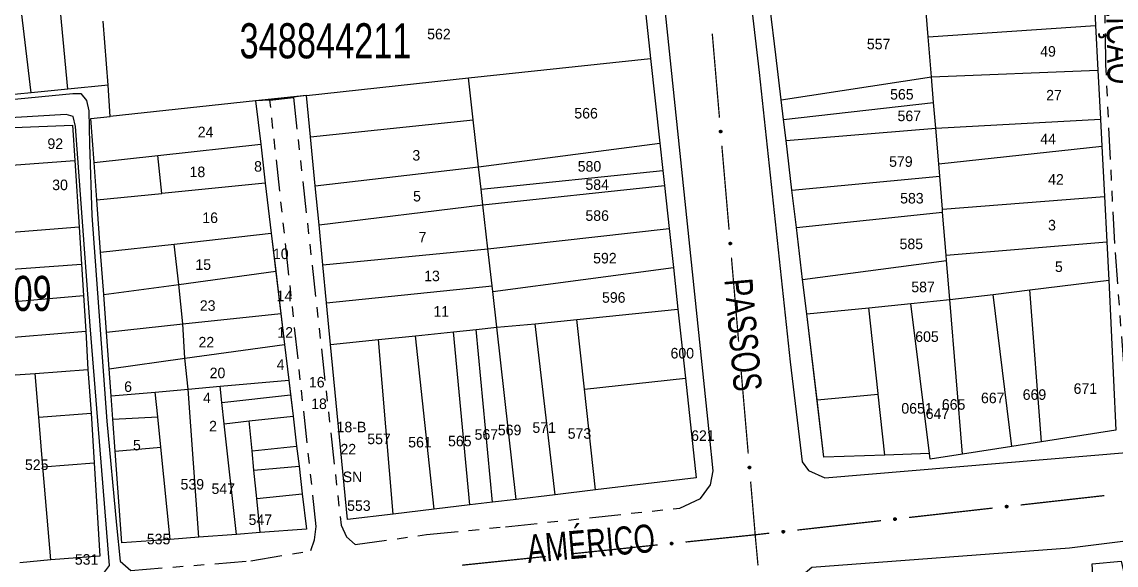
# Model space of a CAD drawing. Extents: x 203851 to 204958, y 4839055 to 4839989.
# Drawn here: x 204146.5 to 204302.3, y 4839296.7 to 4839374 of the extents above; entities that cross this region are included whole.
import ezdxf
from ezdxf.enums import TextEntityAlignment as Align

# ---------------------------------------------------------------- set-up
doc = ezdxf.new("R2010")
doc.units = 0
doc.header["$LTSCALE"] = 1.5
doc.header["$MEASUREMENT"] = 0
doc.linetypes.add('TRACO_25', pattern=[8, 3, -1, 1, -1, 1, -1])
for name, color, linetype in [('CD_MALHA_LOTES', 7, 'CONTINUOUS'), ('CD_TXT_QUADRA', 2, 'CONTINUOUS'), ('RU-QUADRA', 210, 'CONTINUOUS'), ('SV-EIXO-RUA-PAV', 20, 'CONTINUOUS'), ('SV-RUA-NAO-PAV', 7, 'CONTINUOUS'), ('SV-RUA-PAVIM', 7, 'CONTINUOUS'), ('SV-TXT-RUA-N-PAV', 7, 'CONTINUOUS'), ('Th_NmrPort', 1, 'CONTINUOUS')]:
    doc.layers.add(name, color=color, linetype=linetype)
doc.styles.add('ARIAL', font='ARIAL.SHX')

msp = doc.modelspace()

# ---------------------------------------------------------------- linework, layer by layer
at = {"layer": 'CD_MALHA_LOTES', "linetype": 'Continuous', "flags": 128}
for points in [[(204147.78, 4839363.93), (204143.06, 4839403.35)], [(204153.02, 4839364.45), (204149.33, 4839403.9)], [(204234.45, 4839383.05), (204235.99, 4839368.83)], [(204299.06, 4839380.16), (204299.35, 4839373.53)], [(204275.53, 4839371.88), (204275, 4839378.38)], [(204253.81, 4839369.34), (204253.02, 4839375.97)], [(204158.78, 4839365.02), (204158.03, 4839374.14)], [(204275.53, 4839371.88), (204299.35, 4839373.53)], [(204299.35, 4839373.53), (204299.68, 4839367.17)], [(204276, 4839366.18), (204275.53, 4839371.88)], [(204210.05, 4839366.04), (204235.99, 4839368.83)], [(204235.99, 4839368.83), (204237.31, 4839356.74)], [(204254.58, 4839362.92), (204253.81, 4839369.34)], [(204276, 4839366.18), (204299.68, 4839367.17)], [(204299.68, 4839367.17), (204300.04, 4839360.19)], [(204187.01, 4839363.56), (204210.05, 4839366.04)], [(204210.73, 4839360.06), (204210.05, 4839366.04)], [(204254.58, 4839362.92), (204276, 4839366.18)], [(204276.29, 4839362.56), (204276, 4839366.18)], [(204153.02, 4839364.45), (204147.78, 4839363.93)], [(204158.78, 4839365.02), (204153.02, 4839364.45)], [(204159.02, 4839360.55), (204158.78, 4839365.02)], [(204147.78, 4839363.93), (204141.93, 4839363.35)], [(204179.73, 4839362.78), (204159.02, 4839360.55)], [(204187.01, 4839363.56), (204179.73, 4839362.78)], [(204179.73, 4839362.78), (204180.47, 4839356.63)], [(204187.57, 4839357.67), (204187.01, 4839363.56)], [(204254.92, 4839360.12), (204254.58, 4839362.92)], [(204254.92, 4839360.12), (204276.29, 4839362.56)], [(204276.59, 4839358.89), (204276.29, 4839362.56)], [(204136.91, 4839358.67), (204153.69, 4839359.34)], [(204153.69, 4839359.34), (204154.01, 4839354.3)], [(204156.3, 4839360.27), (204159.02, 4839360.55)], [(204156.75, 4839354), (204156.3, 4839360.27)], [(204187.57, 4839357.67), (204210.73, 4839360.06)], [(204211.49, 4839353.41), (204210.73, 4839360.06)], [(204255.28, 4839357.14), (204254.92, 4839360.12)], [(204276.59, 4839358.89), (204300.04, 4839360.19)], [(204300.04, 4839360.19), (204300.23, 4839356.34)], [(204255.28, 4839357.14), (204276.59, 4839358.89)], [(204277.01, 4839353.83), (204276.59, 4839358.89)], [(204165.82, 4839355.01), (204180.47, 4839356.63)], [(204180.47, 4839356.63), (204181.13, 4839351.04)], [(204188.25, 4839350.67), (204187.57, 4839357.67)], [(204211.49, 4839353.41), (204237.31, 4839356.74)], [(204237.31, 4839356.74), (204237.73, 4839352.87)], [(204256.12, 4839350.09), (204255.28, 4839357.14)], [(204277.01, 4839353.83), (204300.23, 4839356.34)], [(204300.23, 4839356.34), (204300.6, 4839349.18)], [(204156.75, 4839354), (204165.82, 4839355.01)], [(204166.39, 4839349.6), (204165.82, 4839355.01)], [(204137.26, 4839353.08), (204154.01, 4839354.3)], [(204154.01, 4839354.3), (204154.63, 4839344.79)], [(204157.14, 4839348.7), (204156.75, 4839354)], [(204188.25, 4839350.67), (204211.49, 4839353.41)], [(204211.85, 4839350.21), (204211.49, 4839353.41)], [(204277.15, 4839352.07), (204277.01, 4839353.83)], [(204211.85, 4839350.21), (204237.73, 4839352.87)], [(204237.73, 4839352.87), (204237.96, 4839350.71)], [(204256.12, 4839350.09), (204277.15, 4839352.07)], [(204277.54, 4839347.36), (204277.15, 4839352.07)], [(204181.13, 4839351.04), (204166.39, 4839349.6)], [(204181.13, 4839351.04), (204181.98, 4839343.94)], [(204188.78, 4839345.14), (204188.25, 4839350.67)], [(204212.1, 4839347.98), (204211.85, 4839350.21)], [(204212.1, 4839347.98), (204237.96, 4839350.71)], [(204237.96, 4839350.71), (204238.62, 4839344.62)], [(204256.76, 4839344.76), (204256.12, 4839350.09)], [(204157.14, 4839348.7), (204166.39, 4839349.6)], [(204157.68, 4839341.24), (204157.14, 4839348.7)], [(204277.54, 4839347.36), (204300.6, 4839349.18)], [(204300.6, 4839349.18), (204300.94, 4839342.7)], [(204188.78, 4839345.14), (204212.1, 4839347.98)], [(204212.82, 4839341.7), (204212.1, 4839347.98)], [(204256.76, 4839344.76), (204277.57, 4839346.93)], [(204277.57, 4839346.93), (204277.54, 4839347.36)], [(204278.07, 4839340.83), (204277.57, 4839346.93)], [(204154.63, 4839344.79), (204137.87, 4839343.47)], [(204154.63, 4839344.79), (204154.96, 4839339.53)], [(204168.15, 4839342.4), (204181.98, 4839343.94)], [(204181.98, 4839343.94), (204182.62, 4839338.54)], [(204189.33, 4839339.46), (204188.78, 4839345.14)], [(204212.82, 4839341.7), (204238.62, 4839344.62)], [(204238.62, 4839344.62), (204239.23, 4839339.04)], [(204257.64, 4839337.36), (204256.76, 4839344.76)], [(204157.68, 4839341.24), (204168.15, 4839342.4)], [(204168.82, 4839336.66), (204168.15, 4839342.4)], [(204278.07, 4839340.83), (204300.94, 4839342.7)], [(204300.94, 4839342.7), (204301.22, 4839337.24)], [(204158.12, 4839335.21), (204157.68, 4839341.24)], [(204189.33, 4839339.46), (204212.82, 4839341.7)], [(204213.41, 4839336.45), (204212.82, 4839341.7)], [(204278.14, 4839340.05), (204278.07, 4839340.83)], [(204125.34, 4839337.39), (204154.96, 4839339.53)], [(204154.96, 4839339.53), (204155.25, 4839335.06)], [(204189.85, 4839334.01), (204189.33, 4839339.46)], [(204213.51, 4839335.63), (204239.23, 4839339.04)], [(204239.23, 4839339.04), (204239.87, 4839333.11)], [(204257.64, 4839337.36), (204278.14, 4839340.05)], [(204278.59, 4839334.48), (204278.14, 4839340.05)], [(204168.82, 4839336.66), (204182.62, 4839338.54)], [(204182.62, 4839338.54), (204183.34, 4839332.53)], [(204158.12, 4839335.21), (204168.82, 4839336.66)], [(204169.39, 4839331.04), (204168.82, 4839336.66)], [(204189.85, 4839334.01), (204213.41, 4839336.45)], [(204213.51, 4839335.63), (204213.41, 4839336.45)], [(204258.23, 4839332.44), (204257.64, 4839337.36)], [(204289.99, 4839335.87), (204301.22, 4839337.24)], [(204301.22, 4839337.24), (204302.24, 4839315.91)], [(204125.75, 4839332.53), (204155.25, 4839335.06)], [(204155.25, 4839335.06), (204155.58, 4839329.98)], [(204158.5, 4839329.87), (204158.12, 4839335.21)], [(204214.08, 4839330.58), (204213.51, 4839335.63)], [(204273.04, 4839333.92), (204278.59, 4839334.48)], [(204278.59, 4839334.48), (204284.76, 4839335.23)], [(204280.39, 4839312.48), (204278.59, 4839334.48)], [(204284.76, 4839335.23), (204289.99, 4839335.87)], [(204287.43, 4839313.59), (204284.76, 4839335.23)], [(204291.63, 4839314.25), (204289.99, 4839335.87)], [(204190.42, 4839328.12), (204189.85, 4839334.01)], [(204225.5, 4839331.66), (204239.87, 4839333.11)], [(204239.87, 4839333.11), (204240.94, 4839323.32)], [(204258.23, 4839332.44), (204267.06, 4839333.32)], [(204267.06, 4839333.32), (204273.04, 4839333.92)], [(204268.39, 4839321.14), (204267.06, 4839333.32)], [(204275.69, 4839312.56), (204273.04, 4839333.92)], [(204169.39, 4839331.04), (204183.34, 4839332.53)], [(204183.34, 4839332.53), (204183.86, 4839328.12)], [(204219.55, 4839331.06), (204225.5, 4839331.66)], [(204226.59, 4839321.74), (204225.5, 4839331.66)], [(204259.69, 4839320.21), (204258.23, 4839332.44)], [(204128.12, 4839327.73), (204155.58, 4839329.98)], [(204155.58, 4839329.98), (204155.87, 4839324.53)], [(204158.5, 4839329.87), (204169.39, 4839331.04)], [(204158.88, 4839324.63), (204158.5, 4839329.87)], [(204169.68, 4839326.14), (204169.39, 4839331.04)], [(204202.51, 4839329.34), (204207.94, 4839329.89)], [(204207.94, 4839329.89), (204211.16, 4839330.21)], [(204210.24, 4839305.26), (204207.94, 4839329.89)], [(204211.16, 4839330.21), (204214.08, 4839330.58)], [(204213.49, 4839305.65), (204211.16, 4839330.21)], [(204214.08, 4839330.58), (204219.55, 4839331.06)], [(204216.87, 4839306.05), (204214.08, 4839330.58)], [(204222.42, 4839306.71), (204219.55, 4839331.06)], [(204169.68, 4839326.14), (204183.86, 4839328.12)], [(204183.86, 4839328.12), (204184.47, 4839323.03)], [(204190.42, 4839328.12), (204197.26, 4839328.81)], [(204192.83, 4839303.19), (204190.42, 4839328.12)], [(204197.26, 4839328.81), (204202.51, 4839329.34)], [(204199.32, 4839303.96), (204197.26, 4839328.81)], [(204205.16, 4839304.66), (204202.51, 4839329.34)], [(204158.88, 4839324.63), (204169.68, 4839326.14)], [(204170.15, 4839321.75), (204169.68, 4839326.14)], [(204143.33, 4839323.63), (204148.34, 4839323.97)], [(204148.34, 4839323.97), (204155.87, 4839324.53)], [(204148.87, 4839317.74), (204148.34, 4839323.97)], [(204155.87, 4839324.53), (204156.33, 4839318.3)], [(204159.16, 4839320.77), (204158.88, 4839324.63)], [(204170.15, 4839321.75), (204174.7, 4839322.16)], [(204174.7, 4839322.16), (204184.47, 4839323.03)], [(204174.95, 4839319.86), (204174.7, 4839322.16)], [(204184.47, 4839323.03), (204184.72, 4839320.92)], [(204226.59, 4839321.74), (204240.94, 4839323.32)], [(204240.94, 4839323.32), (204242.48, 4839309.11)], [(204159.16, 4839320.77), (204165.46, 4839321.33)], [(204159.4, 4839317.47), (204159.16, 4839320.77)], [(204165.46, 4839321.33), (204170.15, 4839321.75)], [(204165.82, 4839317.82), (204165.46, 4839321.33)], [(204171.67, 4839300.67), (204170.15, 4839321.75)], [(204174.95, 4839319.86), (204184.72, 4839320.92)], [(204184.72, 4839320.92), (204185.08, 4839317.91)], [(204228.16, 4839307.4), (204226.59, 4839321.74)], [(204259.69, 4839320.21), (204268.4, 4839321.03)], [(204268.4, 4839321.03), (204268.39, 4839321.14)], [(204269.34, 4839312.35), (204268.4, 4839321.03)], [(204175.29, 4839316.81), (204174.95, 4839319.86)], [(204260.67, 4839312.07), (204259.69, 4839320.21)], [(204148.87, 4839317.74), (204156.33, 4839318.3)], [(204149.45, 4839310.7), (204148.87, 4839317.74)], [(204156.33, 4839318.3), (204156.78, 4839311.26)], [(204159.4, 4839317.47), (204165.82, 4839317.82)], [(204159.74, 4839312.91), (204159.4, 4839317.47)], [(204166.26, 4839313.46), (204165.82, 4839317.82)], [(204175.29, 4839316.81), (204178.81, 4839317.21)], [(204178.81, 4839317.21), (204185.08, 4839317.91)], [(204179.24, 4839312.97), (204178.81, 4839317.21)], [(204185.08, 4839317.91), (204185.59, 4839313.63)], [(204177.01, 4839301.06), (204175.29, 4839316.81)], [(204302.24, 4839315.91), (204291.63, 4839314.25)], [(204291.63, 4839314.25), (204287.43, 4839313.59)], [(204159.74, 4839312.91), (204166.26, 4839313.46)], [(204160.68, 4839299.85), (204159.74, 4839312.91)], [(204167.59, 4839300.36), (204166.26, 4839313.46)], [(204179.24, 4839312.97), (204185.59, 4839313.63)], [(204179.52, 4839310.2), (204179.24, 4839312.97)], [(204185.59, 4839313.63), (204185.93, 4839310.8)], [(204275.69, 4839312.56), (204269.34, 4839312.35)], [(204280.39, 4839312.48), (204275.78, 4839311.76), (204275.69, 4839312.56)], [(204287.43, 4839313.59), (204280.39, 4839312.48)], [(204149.45, 4839310.7), (204156.78, 4839311.26)], [(204156.78, 4839311.26), (204157.59, 4839297.95)], [(204269.34, 4839312.35), (204260.67, 4839312.07)], [(204150.57, 4839297.42), (204149.45, 4839310.7)], [(204179.52, 4839310.2), (204185.93, 4839310.8)], [(204179.93, 4839306.16), (204179.52, 4839310.2)], [(204185.93, 4839310.8), (204186.4, 4839306.86)], [(204242.48, 4839309.11), (204228.16, 4839307.4)], [(204179.93, 4839306.16), (204186.4, 4839306.86)], [(204186.4, 4839306.86), (204187, 4839301.81)], [(204222.42, 4839306.71), (204216.87, 4839306.05)], [(204228.16, 4839307.4), (204222.42, 4839306.71)], [(204180.42, 4839301.32), (204179.93, 4839306.16)], [(204210.24, 4839305.26), (204205.16, 4839304.66)], [(204213.49, 4839305.65), (204210.24, 4839305.26)], [(204216.87, 4839306.05), (204213.49, 4839305.65)], [(204199.32, 4839303.96), (204192.83, 4839303.19)], [(204205.16, 4839304.66), (204199.32, 4839303.96)], [(204187, 4839301.81), (204180.42, 4839301.32)], [(204167.59, 4839300.36), (204160.68, 4839299.85)], [(204171.67, 4839300.67), (204167.59, 4839300.36)], [(204177.01, 4839301.06), (204171.67, 4839300.67)], [(204180.42, 4839301.32), (204177.01, 4839301.06)], [(204150.57, 4839297.42), (204146.18, 4839297.04)], [(204157.59, 4839297.95), (204150.57, 4839297.42)], [(204298.87, 4839296.88), (204302.98, 4839297.27)], [(204299.06, 4839293.59), (204298.87, 4839296.88)]]:
    msp.add_lwpolyline(points, dxfattribs=at)
at = {"layer": 'RU-QUADRA', "linetype": 'Continuous', "flags": 128}
for points in [[(204234.45, 4839383.05), (204235.99, 4839368.83), (204237.31, 4839356.74), (204237.73, 4839352.87), (204237.96, 4839350.71), (204238.62, 4839344.62), (204239.23, 4839339.04), (204239.87, 4839333.11), (204240.94, 4839323.32), (204242.48, 4839309.11), (204228.16, 4839307.4), (204222.42, 4839306.71), (204216.87, 4839306.05), (204213.49, 4839305.65), (204210.24, 4839305.26), (204205.16, 4839304.66), (204199.32, 4839303.96), (204192.83, 4839303.19), (204190.42, 4839328.12), (204189.85, 4839334.01), (204189.33, 4839339.46), (204188.78, 4839345.14), (204188.25, 4839350.67), (204187.57, 4839357.67), (204187.01, 4839363.56), (204181.78, 4839362.89), (204179.73, 4839362.78), (204180.47, 4839356.63), (204181.13, 4839351.04), (204181.98, 4839343.94), (204183.86, 4839328.12), (204184.47, 4839323.03), (204185.08, 4839317.91), (204185.59, 4839313.63), (204185.93, 4839310.8), (204186.4, 4839306.86), (204187, 4839301.81), (204180.42, 4839301.32), (204177.01, 4839301.06), (204171.67, 4839300.67), (204167.59, 4839300.36), (204160.68, 4839299.85), (204159.74, 4839312.91), (204159.4, 4839317.47), (204159.16, 4839320.77), (204158.88, 4839324.63), (204158.5, 4839329.87), (204158.12, 4839335.21), (204157.68, 4839341.24), (204157.14, 4839348.7), (204156.75, 4839354), (204156.3, 4839360.27), (204159.02, 4839360.55), (204158.78, 4839365.02), (204153.02, 4839364.45), (204147.78, 4839363.93), (204141.93, 4839363.35)], [(204299.06, 4839380.16), (204299.35, 4839373.53), (204299.68, 4839367.17), (204300.04, 4839360.19), (204300.23, 4839356.34), (204300.6, 4839349.18), (204300.94, 4839342.7), (204301.22, 4839337.24), (204302.24, 4839315.91), (204291.63, 4839314.25), (204287.43, 4839313.59), (204280.39, 4839312.48), (204275.78, 4839311.76), (204275.69, 4839312.56), (204269.34, 4839312.35), (204260.67, 4839312.07), (204258.23, 4839332.44), (204257.64, 4839337.36), (204256.76, 4839344.76), (204256.12, 4839350.09), (204255.28, 4839357.14), (204254.92, 4839360.12), (204254.58, 4839362.92), (204253.81, 4839369.34), (204253.02, 4839375.97)], [(204136.91, 4839358.67), (204153.69, 4839359.34), (204154.01, 4839354.3), (204154.63, 4839344.79), (204154.96, 4839339.53), (204155.25, 4839335.06), (204155.58, 4839329.98), (204155.87, 4839324.53), (204156.33, 4839318.3), (204156.78, 4839311.26), (204157.59, 4839297.95), (204150.57, 4839297.42), (204146.18, 4839297.04)], [(204299.06, 4839293.59), (204298.87, 4839296.88), (204302.98, 4839297.27), (204303.87, 4839293.35)]]:
    msp.add_lwpolyline(points, dxfattribs=at)
at = {"layer": 'SV-EIXO-RUA-PAV', "const_width": 0.18}
for points in [[(204244.77, 4839372.36), (204245.79, 4839360.4)], [(204246.13, 4839356.42), (204247.16, 4839344.46)], [(204247.5, 4839340.48), (204248.52, 4839328.52)], [(204248.86, 4839324.53), (204249.89, 4839312.58)], [(204250.23, 4839308.59), (204250.83, 4839301.62)], [(204288.67, 4839305.25), (204300.6, 4839306.59)], [(204272.77, 4839303.47), (204284.7, 4839304.81)], [(204250.83, 4839301.62), (204250.88, 4839301.01)], [(204256.87, 4839301.68), (204268.8, 4839303.02)], [(204240.96, 4839299.98), (204249.92, 4839300.91)], [(204249.92, 4839300.91), (204250.88, 4839301.01)], [(204250.88, 4839301.01), (204252.9, 4839301.24)], [(204250.88, 4839301.01), (204251.28, 4839296.64)], [(204225.05, 4839298.33), (204236.99, 4839299.57)], [(204209.14, 4839296.68), (204221.07, 4839297.92)]]:
    msp.add_lwpolyline(points, dxfattribs=at)
at = {"layer": 'SV-EIXO-RUA-PAV'}
for points in [[(204246.06, 4839358.56), (204246.1, 4839358.53), (204246.12, 4839358.5), (204246.14, 4839358.46), (204246.14, 4839358.43), (204246.14, 4839358.39), (204246.13, 4839358.36), (204246.12, 4839358.32), (204246.09, 4839358.28), (204246.05, 4839358.26), (204246.02, 4839358.24), (204245.98, 4839358.24), (204245.95, 4839358.24), (204245.91, 4839358.25), (204245.87, 4839358.26), (204245.83, 4839358.3), (204245.81, 4839358.33), (204245.8, 4839358.36), (204245.79, 4839358.4), (204245.79, 4839358.44), (204245.8, 4839358.47), (204245.82, 4839358.51), (204245.85, 4839358.54), (204245.88, 4839358.57), (204245.92, 4839358.58), (204245.95, 4839358.59), (204245.99, 4839358.59), (204246.02, 4839358.58), (204246.06, 4839358.56)], [(204247.43, 4839342.62), (204247.46, 4839342.59), (204247.49, 4839342.56), (204247.5, 4839342.52), (204247.51, 4839342.49), (204247.51, 4839342.45), (204247.5, 4839342.42), (204247.48, 4839342.38), (204247.45, 4839342.34), (204247.41, 4839342.32), (204247.38, 4839342.3), (204247.35, 4839342.29), (204247.31, 4839342.3), (204247.28, 4839342.3), (204247.24, 4839342.32), (204247.2, 4839342.35), (204247.17, 4839342.39), (204247.16, 4839342.42), (204247.16, 4839342.46), (204247.16, 4839342.49), (204247.16, 4839342.53), (204247.18, 4839342.57), (204247.21, 4839342.6), (204247.25, 4839342.63), (204247.28, 4839342.64), (204247.32, 4839342.65), (204247.35, 4839342.65), (204247.39, 4839342.64), (204247.43, 4839342.62)], [(204248.79, 4839326.68), (204248.83, 4839326.65), (204248.86, 4839326.61), (204248.87, 4839326.58), (204248.87, 4839326.55), (204248.87, 4839326.51), (204248.87, 4839326.47), (204248.85, 4839326.44), (204248.82, 4839326.4), (204248.78, 4839326.37), (204248.75, 4839326.36), (204248.71, 4839326.35), (204248.68, 4839326.35), (204248.64, 4839326.36), (204248.6, 4839326.38), (204248.57, 4839326.41), (204248.54, 4839326.45), (204248.53, 4839326.48), (204248.52, 4839326.52), (204248.52, 4839326.55), (204248.53, 4839326.59), (204248.55, 4839326.62), (204248.58, 4839326.66), (204248.61, 4839326.69), (204248.65, 4839326.7), (204248.68, 4839326.71), (204248.72, 4839326.71), (204248.75, 4839326.7), (204248.79, 4839326.68)], [(204250.16, 4839310.74), (204250.19, 4839310.71), (204250.22, 4839310.67), (204250.23, 4839310.64), (204250.24, 4839310.6), (204250.24, 4839310.57), (204250.23, 4839310.53), (204250.21, 4839310.5), (204250.18, 4839310.46), (204250.15, 4839310.43), (204250.11, 4839310.42), (204250.08, 4839310.41), (204250.04, 4839310.41), (204250.01, 4839310.42), (204249.97, 4839310.44), (204249.93, 4839310.47), (204249.91, 4839310.5), (204249.89, 4839310.54), (204249.89, 4839310.57), (204249.89, 4839310.61), (204249.9, 4839310.65), (204249.91, 4839310.68), (204249.95, 4839310.72), (204249.98, 4839310.75), (204250.01, 4839310.76), (204250.05, 4839310.76), (204250.08, 4839310.76), (204250.12, 4839310.76), (204250.16, 4839310.74)], [(204286.53, 4839305.12), (204286.56, 4839305.16), (204286.59, 4839305.19), (204286.63, 4839305.2), (204286.66, 4839305.21), (204286.7, 4839305.21), (204286.73, 4839305.2), (204286.77, 4839305.19), (204286.81, 4839305.16), (204286.84, 4839305.12), (204286.85, 4839305.09), (204286.86, 4839305.05), (204286.86, 4839305.02), (204286.85, 4839304.98), (204286.84, 4839304.94), (204286.8, 4839304.91), (204286.77, 4839304.88), (204286.74, 4839304.87), (204286.7, 4839304.86), (204286.67, 4839304.86), (204286.63, 4839304.87), (204286.59, 4839304.88), (204286.55, 4839304.91), (204286.53, 4839304.95), (204286.51, 4839304.98), (204286.51, 4839305.01), (204286.51, 4839305.05), (204286.51, 4839305.09), (204286.53, 4839305.12)], [(204270.63, 4839303.34), (204270.66, 4839303.38), (204270.69, 4839303.4), (204270.73, 4839303.42), (204270.76, 4839303.42), (204270.8, 4839303.43), (204270.83, 4839303.42), (204270.87, 4839303.4), (204270.91, 4839303.37), (204270.94, 4839303.34), (204270.95, 4839303.3), (204270.96, 4839303.27), (204270.96, 4839303.23), (204270.95, 4839303.2), (204270.94, 4839303.16), (204270.9, 4839303.12), (204270.87, 4839303.09), (204270.84, 4839303.08), (204270.8, 4839303.07), (204270.77, 4839303.07), (204270.73, 4839303.08), (204270.69, 4839303.1), (204270.65, 4839303.13), (204270.63, 4839303.16), (204270.61, 4839303.19), (204270.61, 4839303.23), (204270.61, 4839303.26), (204270.61, 4839303.3), (204270.63, 4839303.34)], [(204254.73, 4839301.55), (204254.76, 4839301.59), (204254.79, 4839301.62), (204254.83, 4839301.63), (204254.86, 4839301.64), (204254.9, 4839301.64), (204254.93, 4839301.63), (204254.97, 4839301.62), (204255.01, 4839301.59), (204255.04, 4839301.55), (204255.05, 4839301.52), (204255.06, 4839301.48), (204255.06, 4839301.45), (204255.05, 4839301.41), (204255.04, 4839301.37), (204255, 4839301.33), (204254.97, 4839301.31), (204254.94, 4839301.29), (204254.9, 4839301.29), (204254.87, 4839301.29), (204254.83, 4839301.29), (204254.79, 4839301.31), (204254.75, 4839301.34), (204254.73, 4839301.37), (204254.71, 4839301.41), (204254.71, 4839301.44), (204254.71, 4839301.48), (204254.71, 4839301.51), (204254.73, 4839301.55)], [(204238.82, 4839299.87), (204238.85, 4839299.91), (204238.89, 4839299.93), (204238.92, 4839299.95), (204238.95, 4839299.95), (204238.99, 4839299.95), (204239.02, 4839299.95), (204239.06, 4839299.93), (204239.1, 4839299.9), (204239.13, 4839299.86), (204239.14, 4839299.83), (204239.15, 4839299.8), (204239.15, 4839299.76), (204239.14, 4839299.72), (204239.12, 4839299.69), (204239.09, 4839299.65), (204239.06, 4839299.62), (204239.02, 4839299.61), (204238.99, 4839299.6), (204238.95, 4839299.6), (204238.92, 4839299.61), (204238.88, 4839299.63), (204238.84, 4839299.66), (204238.82, 4839299.69), (204238.8, 4839299.72), (204238.8, 4839299.76), (204238.8, 4839299.8), (204238.8, 4839299.83), (204238.82, 4839299.87)], [(204222.91, 4839298.22), (204222.94, 4839298.26), (204222.97, 4839298.28), (204223.01, 4839298.3), (204223.04, 4839298.3), (204223.07, 4839298.3), (204223.11, 4839298.3), (204223.15, 4839298.28), (204223.19, 4839298.25), (204223.21, 4839298.21), (204223.23, 4839298.18), (204223.23, 4839298.14), (204223.23, 4839298.11), (204223.23, 4839298.07), (204223.21, 4839298.04), (204223.18, 4839298), (204223.14, 4839297.97), (204223.11, 4839297.96), (204223.07, 4839297.95), (204223.04, 4839297.95), (204223, 4839297.96), (204222.97, 4839297.98), (204222.93, 4839298.01), (204222.9, 4839298.04), (204222.89, 4839298.07), (204222.88, 4839298.11), (204222.88, 4839298.14), (204222.89, 4839298.18), (204222.91, 4839298.22)]]:
    msp.add_lwpolyline(points, close=True, dxfattribs=at)
for points in [[(204245.79, 4839358.44), (204245.81, 4839358.33)], [(204245.8, 4839358.47), (204245.83, 4839358.3)], [(204245.8, 4839358.45), (204245.82, 4839358.32)], [(204245.81, 4839358.48), (204245.85, 4839358.29)], [(204245.82, 4839358.51), (204245.87, 4839358.26)], [(204245.83, 4839358.52), (204245.89, 4839358.26)], [(204245.85, 4839358.54), (204245.91, 4839358.25)], [(204245.86, 4839358.56), (204245.93, 4839358.25)], [(204245.88, 4839358.57), (204245.95, 4839358.24)], [(204245.9, 4839358.57), (204245.96, 4839358.24)], [(204245.92, 4839358.58), (204245.98, 4839358.24)], [(204245.93, 4839358.58), (204246, 4839358.24)], [(204245.95, 4839358.59), (204246.02, 4839358.24)], [(204245.97, 4839358.59), (204246.03, 4839358.26)], [(204245.99, 4839358.59), (204246.05, 4839358.26)], [(204246, 4839358.58), (204246.07, 4839358.27)], [(204246.02, 4839358.58), (204246.09, 4839358.28)], [(204246.04, 4839358.57), (204246.1, 4839358.3)], [(204246.06, 4839358.56), (204246.12, 4839358.32)], [(204246.08, 4839358.55), (204246.12, 4839358.35)], [(204246.1, 4839358.53), (204246.13, 4839358.36)], [(204246.11, 4839358.51), (204246.14, 4839358.38)], [(204246.12, 4839358.5), (204246.14, 4839358.39)], [(204247.16, 4839342.53), (204247.2, 4839342.35)], [(204247.16, 4839342.51), (204247.19, 4839342.38)], [(204247.16, 4839342.49), (204247.17, 4839342.39)], [(204247.18, 4839342.57), (204247.24, 4839342.32)], [(204247.18, 4839342.54), (204247.22, 4839342.35)], [(204247.2, 4839342.58), (204247.26, 4839342.32)], [(204247.21, 4839342.6), (204247.28, 4839342.3)], [(204247.23, 4839342.61), (204247.29, 4839342.3)], [(204247.25, 4839342.63), (204247.31, 4839342.3)], [(204247.26, 4839342.63), (204247.33, 4839342.3)], [(204247.28, 4839342.64), (204247.35, 4839342.29)], [(204247.3, 4839342.64), (204247.36, 4839342.3)], [(204247.32, 4839342.65), (204247.38, 4839342.3)], [(204247.34, 4839342.64), (204247.4, 4839342.31)], [(204247.35, 4839342.65), (204247.41, 4839342.32)], [(204247.37, 4839342.64), (204247.43, 4839342.33)], [(204247.39, 4839342.64), (204247.45, 4839342.34)], [(204247.41, 4839342.63), (204247.46, 4839342.36)], [(204247.43, 4839342.62), (204247.48, 4839342.38)], [(204247.45, 4839342.6), (204247.49, 4839342.4)], [(204247.46, 4839342.59), (204247.5, 4839342.42)], [(204247.48, 4839342.57), (204247.5, 4839342.44)], [(204247.49, 4839342.56), (204247.51, 4839342.45)], [(204248.52, 4839326.55), (204248.54, 4839326.45)], [(204248.53, 4839326.59), (204248.57, 4839326.41)], [(204248.53, 4839326.57), (204248.55, 4839326.44)], [(204248.54, 4839326.6), (204248.58, 4839326.4)], [(204248.55, 4839326.62), (204248.6, 4839326.38)], [(204248.57, 4839326.64), (204248.62, 4839326.37)], [(204248.58, 4839326.66), (204248.64, 4839326.36)], [(204248.6, 4839326.67), (204248.66, 4839326.36)], [(204248.61, 4839326.69), (204248.68, 4839326.35)], [(204248.63, 4839326.69), (204248.69, 4839326.36)], [(204248.65, 4839326.7), (204248.71, 4839326.35)], [(204248.66, 4839326.7), (204248.73, 4839326.36)], [(204248.68, 4839326.71), (204248.75, 4839326.36)], [(204248.7, 4839326.7), (204248.77, 4839326.37)], [(204248.72, 4839326.71), (204248.78, 4839326.37)], [(204248.74, 4839326.7), (204248.8, 4839326.39)], [(204248.75, 4839326.7), (204248.82, 4839326.4)], [(204248.77, 4839326.69), (204248.83, 4839326.42)], [(204248.79, 4839326.68), (204248.85, 4839326.44)], [(204248.81, 4839326.66), (204248.86, 4839326.46)], [(204248.83, 4839326.65), (204248.87, 4839326.47)], [(204248.84, 4839326.63), (204248.87, 4839326.5)], [(204248.86, 4839326.61), (204248.87, 4839326.51)], [(204249.89, 4839310.62), (204249.92, 4839310.49)], [(204249.89, 4839310.61), (204249.91, 4839310.5)], [(204249.9, 4839310.65), (204249.93, 4839310.47)], [(204249.91, 4839310.68), (204249.97, 4839310.44)], [(204249.91, 4839310.66), (204249.95, 4839310.46)], [(204249.93, 4839310.7), (204249.99, 4839310.43)], [(204249.95, 4839310.72), (204250.01, 4839310.42)], [(204249.96, 4839310.73), (204250.02, 4839310.42)], [(204249.98, 4839310.75), (204250.04, 4839310.41)], [(204250, 4839310.75), (204250.06, 4839310.41)], [(204250.01, 4839310.76), (204250.08, 4839310.41)], [(204250.03, 4839310.76), (204250.09, 4839310.42)], [(204250.05, 4839310.76), (204250.11, 4839310.42)], [(204250.07, 4839310.76), (204250.13, 4839310.43)], [(204250.08, 4839310.76), (204250.15, 4839310.43)], [(204250.1, 4839310.76), (204250.16, 4839310.45)], [(204250.12, 4839310.76), (204250.18, 4839310.46)], [(204250.14, 4839310.75), (204250.2, 4839310.48)], [(204250.16, 4839310.74), (204250.21, 4839310.5)], [(204250.18, 4839310.72), (204250.22, 4839310.52)], [(204250.19, 4839310.71), (204250.23, 4839310.53)], [(204250.21, 4839310.69), (204250.23, 4839310.56)], [(204250.22, 4839310.67), (204250.24, 4839310.57)], [(204286.51, 4839305.09), (204286.81, 4839305.16)], [(204286.51, 4839305.07), (204286.82, 4839305.14)], [(204286.51, 4839305.05), (204286.84, 4839305.12)], [(204286.51, 4839305.03), (204286.84, 4839305.11)], [(204286.51, 4839305.01), (204286.85, 4839305.09)], [(204286.51, 4839305), (204286.85, 4839305.07)], [(204286.51, 4839304.98), (204286.86, 4839305.05)], [(204286.52, 4839305.1), (204286.79, 4839305.17)], [(204286.52, 4839304.96), (204286.86, 4839305.04)], [(204286.53, 4839305.12), (204286.77, 4839305.19)], [(204286.53, 4839304.95), (204286.86, 4839305.02)], [(204286.54, 4839304.93), (204286.85, 4839305)], [(204286.55, 4839305.14), (204286.75, 4839305.19)], [(204286.55, 4839304.91), (204286.85, 4839304.98)], [(204286.56, 4839305.16), (204286.73, 4839305.2)], [(204286.58, 4839305.18), (204286.71, 4839305.21)], [(204286.58, 4839304.9), (204286.84, 4839304.96)], [(204286.59, 4839305.19), (204286.7, 4839305.21)], [(204286.59, 4839304.88), (204286.84, 4839304.94)], [(204286.62, 4839304.88), (204286.81, 4839304.92)], [(204286.63, 4839304.87), (204286.8, 4839304.91)], [(204286.65, 4839304.86), (204286.78, 4839304.89)], [(204286.67, 4839304.86), (204286.77, 4839304.88)], [(204270.61, 4839303.3), (204270.91, 4839303.37)], [(204270.61, 4839303.28), (204270.92, 4839303.35)], [(204270.61, 4839303.26), (204270.94, 4839303.34)], [(204270.61, 4839303.25), (204270.94, 4839303.32)], [(204270.61, 4839303.23), (204270.95, 4839303.3)], [(204270.61, 4839303.21), (204270.95, 4839303.28)], [(204270.61, 4839303.19), (204270.96, 4839303.27)], [(204270.62, 4839303.32), (204270.89, 4839303.38)], [(204270.62, 4839303.18), (204270.96, 4839303.25)], [(204270.63, 4839303.34), (204270.87, 4839303.4)], [(204270.63, 4839303.16), (204270.96, 4839303.23)], [(204270.64, 4839303.14), (204270.95, 4839303.21)], [(204270.65, 4839303.36), (204270.85, 4839303.41)], [(204270.65, 4839303.13), (204270.95, 4839303.2)], [(204270.66, 4839303.38), (204270.83, 4839303.42)], [(204270.68, 4839303.39), (204270.81, 4839303.42)], [(204270.69, 4839303.4), (204270.8, 4839303.43)], [(204254.75, 4839301.57), (204254.95, 4839301.62)], [(204254.76, 4839301.59), (204254.93, 4839301.63)], [(204254.78, 4839301.61), (204254.91, 4839301.63)], [(204254.79, 4839301.62), (204254.9, 4839301.64)], [(204270.68, 4839303.11), (204270.94, 4839303.18)], [(204270.69, 4839303.1), (204270.94, 4839303.16)], [(204270.72, 4839303.09), (204270.91, 4839303.14)], [(204270.73, 4839303.08), (204270.9, 4839303.12)], [(204270.75, 4839303.08), (204270.88, 4839303.11)], [(204270.77, 4839303.07), (204270.87, 4839303.09)], [(204254.71, 4839301.51), (204255.01, 4839301.59)], [(204254.71, 4839301.5), (204255.02, 4839301.57)], [(204254.71, 4839301.48), (204255.04, 4839301.55)], [(204254.71, 4839301.46), (204255.04, 4839301.53)], [(204254.71, 4839301.44), (204255.05, 4839301.52)], [(204254.71, 4839301.43), (204255.05, 4839301.5)], [(204254.71, 4839301.41), (204255.06, 4839301.48)], [(204254.72, 4839301.53), (204254.99, 4839301.6)], [(204254.72, 4839301.39), (204255.06, 4839301.46)], [(204254.73, 4839301.55), (204254.97, 4839301.62)], [(204254.73, 4839301.37), (204255.06, 4839301.45)], [(204254.74, 4839301.36), (204255.05, 4839301.43)], [(204254.75, 4839301.34), (204255.05, 4839301.41)], [(204254.78, 4839301.33), (204255.04, 4839301.39)], [(204254.79, 4839301.31), (204255.04, 4839301.37)], [(204254.82, 4839301.31), (204255.01, 4839301.35)], [(204254.83, 4839301.29), (204255, 4839301.33)], [(204254.85, 4839301.29), (204254.98, 4839301.32)], [(204254.87, 4839301.29), (204254.97, 4839301.31)], [(204238.8, 4839299.83), (204239.1, 4839299.9)], [(204238.8, 4839299.81), (204239.11, 4839299.88)], [(204238.8, 4839299.8), (204239.13, 4839299.86)], [(204238.8, 4839299.78), (204239.13, 4839299.85)], [(204238.8, 4839299.76), (204239.14, 4839299.83)], [(204238.8, 4839299.74), (204239.14, 4839299.81)], [(204238.8, 4839299.72), (204239.15, 4839299.8)], [(204238.81, 4839299.85), (204239.08, 4839299.91)], [(204238.81, 4839299.71), (204239.15, 4839299.78)], [(204238.82, 4839299.87), (204239.06, 4839299.93)], [(204238.82, 4839299.69), (204239.15, 4839299.76)], [(204238.83, 4839299.67), (204239.14, 4839299.74)], [(204238.84, 4839299.89), (204239.04, 4839299.94)], [(204238.84, 4839299.66), (204239.14, 4839299.72)], [(204238.85, 4839299.91), (204239.02, 4839299.95)], [(204238.87, 4839299.92), (204239, 4839299.95)], [(204238.87, 4839299.64), (204239.13, 4839299.7)], [(204238.88, 4839299.63), (204239.12, 4839299.69)], [(204238.89, 4839299.93), (204238.99, 4839299.95)], [(204238.9, 4839299.62), (204239.1, 4839299.67)], [(204238.92, 4839299.61), (204239.09, 4839299.65)], [(204238.94, 4839299.61), (204239.07, 4839299.63)], [(204238.95, 4839299.6), (204239.06, 4839299.62)], [(204222.88, 4839298.14), (204223.21, 4839298.21)], [(204222.88, 4839298.11), (204223.23, 4839298.18)], [(204222.89, 4839298.18), (204223.19, 4839298.25)], [(204222.89, 4839298.16), (204223.19, 4839298.23)], [(204222.89, 4839298.13), (204223.21, 4839298.2)], [(204222.89, 4839298.09), (204223.23, 4839298.16)], [(204222.89, 4839298.07), (204223.23, 4839298.14)], [(204222.9, 4839298.2), (204223.16, 4839298.26)], [(204222.9, 4839298.06), (204223.23, 4839298.13)], [(204222.9, 4839298.04), (204223.23, 4839298.11)], [(204222.91, 4839298.22), (204223.15, 4839298.28)], [(204222.92, 4839298.24), (204223.12, 4839298.29)], [(204222.92, 4839298.02), (204223.23, 4839298.09)], [(204222.93, 4839298.01), (204223.23, 4839298.07)], [(204222.94, 4839298.26), (204223.11, 4839298.3)], [(204222.95, 4839297.99), (204223.21, 4839298.05)], [(204222.96, 4839298.27), (204223.08, 4839298.3)], [(204222.97, 4839298.28), (204223.07, 4839298.3)], [(204222.97, 4839297.98), (204223.21, 4839298.04)], [(204222.99, 4839297.97), (204223.19, 4839298.01)], [(204223, 4839297.96), (204223.18, 4839298)], [(204223.03, 4839297.96), (204223.15, 4839297.98)], [(204223.04, 4839297.95), (204223.14, 4839297.97)]]:
    msp.add_lwpolyline(points, dxfattribs=at)
at = {"layer": 'SV-RUA-NAO-PAV', "linetype": 'TRACO_25'}
for points in [[(204304.32, 4839312.78, 4.29), (204302.07, 4839342.47, 3.14), (204300.81, 4839367.85, 3.33), (204300.39, 4839393.88, 4.14), (204300.12, 4839416.01, 4.75), (204300.14, 4839424.15, 4.58), (204300.54, 4839428.37, 4.58), (204300.62, 4839433.78, 4.58), (204301.08, 4839442.62, 4.67), (204304.94, 4839442.75, 4.67)], [(204187.62, 4839298.75, 4.26), (204188.14, 4839300.3, 4.26), (204188.39, 4839302.19, 4.21), (204181.78, 4839362.89, 4.21), (204185.14, 4839363.24, 4.21), (204191.92, 4839302.38, 3.98), (204192.68, 4839300.73, 3.99), (204193.94, 4839299.61, 3.99)], [(204193.94, 4839299.61, 4.08), (204204.1, 4839301.03, 4.12), (204215.34, 4839302.16, 4.12), (204240.14, 4839304.8, 4.07)], [(204161.97, 4839295.94, 3.78), (204179.07, 4839297.29, 3.84), (204187.62, 4839298.75, 4.08)]]:
    msp.add_polyline3d(points, dxfattribs=at)
at = {"layer": 'SV-RUA-PAVIM', "linetype": 'Continuous'}
for points in [[(204240.47, 4839472.2, 5.53), (204248.83, 4839389.27, 4.48), (204251.47, 4839366.8, 4.18), (204255.86, 4839325.64, 4.05), (204257.56, 4839311.38, 3.76), (204258.46, 4839310.16, 3.68), (204260.81, 4839309.12, 3.68), (204304.32, 4839312.78, 4.45)], [(204240.14, 4839304.8, 4.08), (204243.08, 4839306.18, 4.01), (204244.54, 4839308.11, 4.01), (204244.89, 4839310.12, 4.01), (204244.39, 4839315.22, 3.97), (204234.73, 4839407.69, 5.14), (204229.6, 4839456.11, 5.41), (204228.64, 4839457.57, 5.41), (204227.19, 4839458.42, 5.41), (204225.11, 4839458.51, 5.41), (204206.24, 4839457.09, 5.4)], [(204059.61, 4839354.74, 4.2), (204122.15, 4839360.97, 3.94), (204144.44, 4839362.91, 4.48), (204153.73, 4839363.84, 4.48), (204154.86, 4839363.83, 4.48), (204155.69, 4839362.83, 4.48), (204156.01, 4839361.37, 4.48), (204156.12, 4839356.63, 4.48), (204156.45, 4839346.48, 4.28), (204158.56, 4839317.19, 4), (204159.96, 4839302.38, 4.04), (204160.47, 4839297.26, 4.04), (204161.97, 4839295.94, 4.04)], [(204157.81, 4839295.13, 4.29), (204158.96, 4839296.64, 4.34), (204156.19, 4839330.75, 3.92), (204154.1, 4839359.11, 3.91), (204153.78, 4839360.57, 3.91), (204152.8, 4839360.84, 3.91), (204152.79, 4839360.84, 3.91), (204129.67, 4839359.46, 4.47), (204121.8, 4839358.73, 4.47), (204087.25, 4839354.81, 4.46), (204059.87, 4839351.87, 4.22)]]:
    msp.add_polyline3d(points, dxfattribs=at)
msp.add_polyline3d([(204273.61, 4839200.64, 3.34), (204270.63, 4839200.73, 3.34), (204267.71, 4839201.33, 3.35), (204265.03, 4839203.46, 3.37), (204263.6, 4839207.44, 3.37), (204260.7, 4839255.03, 3.4), (204256.48, 4839293.17, 3.28), (204257.09, 4839294.85, 3.28), (204258.93, 4839296.42, 3.28), (204295.65, 4839299.16, 3.7), (204354.24, 4839306.48, 4.53), (204378.83, 4839307.11, 5.22), (204381.85, 4839305.89, 5.22), (204382.6, 4839303.88, 5.22), (204389.55, 4839242.68, 3.95), (204394.95, 4839195.06, 3.17), (204394.45, 4839194.48, 3.17), (204330.57, 4839197.87, 3.17)], close=True, dxfattribs=at)

# ---------------------------------------------------------------- texts
at = {"layer": 'CD_TXT_QUADRA', "style": 'ARIAL', "width": 0.7}
for s, p in [('348844211', (204177.47, 4839368.83)), ('348844409', (204126.25, 4839332.87))]:
    msp.add_text(s, height=5, dxfattribs=at).set_placement(p)
at = {"layer": 'SV-TXT-RUA-N-PAV', "style": 'ARIAL', "width": 0.7}
for s, rotation, p in [('CONCEIÇÃO', 271, (204300.64, 4839388.8)), ('PASSOS', 275, (204246.48, 4839337.32)), ('AMÉRICO', 5, (204218.57, 4839297))]:
    msp.add_text(s, height=4, rotation=rotation, dxfattribs=at).set_placement(p)
at = {"layer": 'Th_NmrPort', "color": 1}
for s, p in [('562', (204204.18, 4839372.29)), ('557', (204266.78, 4839370.87)), ('49', (204291.46, 4839369.82)), ('565', (204270.09, 4839363.71)), ('27', (204292.31, 4839363.59)), ('566', (204225.13, 4839361.02)), ('567', (204271.15, 4839360.64)), ('24', (204171.51, 4839358.34)), ('44', (204291.47, 4839357.36)), ('92', (204150.11, 4839356.68)), ('3', (204202.07, 4839355.03)), ('579', (204269.95, 4839354.14)), ('18', (204170.35, 4839352.67)), ('8', (204179.54, 4839353.45)), ('580', (204225.61, 4839353.46)), ('30', (204150.79, 4839350.82)), ('584', (204226.71, 4839350.86)), ('42', (204292.59, 4839351.6)), ('5', (204202.17, 4839349.21)), ('583', (204271.52, 4839348.92)), ('16', (204172.16, 4839346.14)), ('586', (204226.71, 4839346.45)), ('3', (204292.58, 4839345.09)), ('7', (204202.96, 4839343.38)), ('585', (204271.44, 4839342.42)), ('10', (204182.22, 4839341.01)), ('592', (204227.81, 4839340.39)), ('15', (204171.18, 4839339.47)), ('5', (204293.56, 4839339.17)), ('13', (204203.75, 4839337.86)), ('587', (204273.11, 4839336.29)), ('23', (204171.81, 4839333.64)), ('14', (204182.74, 4839335.01)), ('596', (204229.07, 4839334.79)), ('11', (204205.07, 4839332.81)), ('12', (204182.85, 4839329.82)), ('605', (204273.67, 4839329.22)), ('22', (204171.62, 4839328.43)), ('600', (204238.83, 4839326.86)), ('4', (204182.74, 4839325.24)), ('20', (204173.21, 4839324.05)), ('16', (204187.34, 4839322.73)), ('6', (204161.03, 4839322.1)), ('671', (204296.22, 4839321.82)), ('4', (204172.27, 4839320.5)), ('18', (204187.66, 4839319.66)), ('665', (204277.46, 4839319.56)), ('667', (204283.03, 4839320.49)), ('669', (204288.97, 4839320.97)), ('0651', (204271.69, 4839319.01)), ('647', (204275.16, 4839318.25)), ('2', (204173.13, 4839316.48)), ('18-B', (204191.28, 4839316.35)), ('567', (204210.93, 4839315.29)), ('569', (204214.24, 4839315.92)), ('571', (204219.16, 4839316.27)), ('573', (204224.19, 4839315.43)), ('621', (204241.76, 4839315.12)), ('5', (204162.29, 4839313.77)), ('557', (204195.65, 4839314.66)), ('561', (204201.48, 4839314.19)), ('565', (204207.15, 4839314.35)), ('22', (204191.83, 4839313.2)), ('525', (204146.91, 4839310.98)), ('SN', (204192.15, 4839309.26)), ('539', (204169.06, 4839308.2)), ('547', (204173.47, 4839307.57)), ('553', (204192.78, 4839305.16)), ('547', (204178.75, 4839303.15)), ('535', (204164.26, 4839300.4)), ('531', (204154.01, 4839297.5))]:
    msp.add_text(s, height=1.5, dxfattribs=at).set_placement(p, align=Align.MIDDLE_LEFT)

doc.saveas('drawing.dxf')
